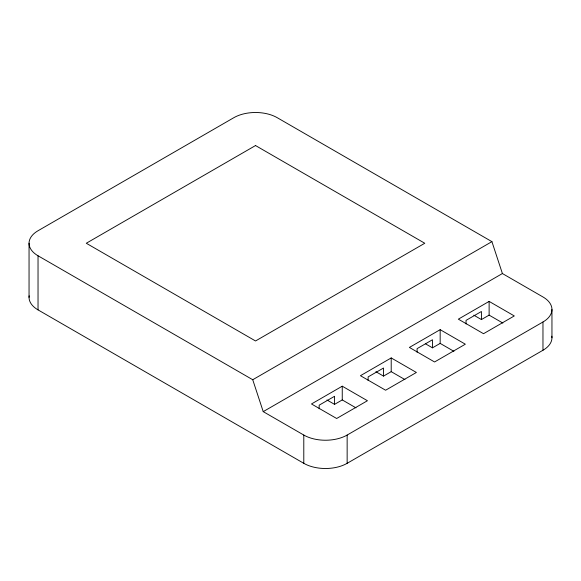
<?xml version="1.0" encoding="UTF-8"?>
<svg xmlns="http://www.w3.org/2000/svg" width="581" height="581" viewBox="0 0 581 581"><rect width="100%" height="100%" fill="white"/><g stroke="black" fill="none" stroke-linecap="round" stroke-linejoin="round"><path stroke-width="0.87" d="M491.918 241.645L277.21 117.682A30.662 17.699 0 0 0 233.852 117.682L38.034 230.744A30.662 17.699 0 0 0 38.034 255.778L252.735 379.734L491.918 241.645L502.405 273.542L542.966 296.964A30.662 17.699 0 0 1 542.966 321.997L542.966 350.256L347.147 463.318A30.662 17.699 0 0 1 303.79 463.318L38.034 309.884A30.662 17.699 0 0 1 29.166 295.823M252.735 379.734L263.222 411.631L502.405 273.542M342.253 386.191L311.481 403.962L336.66 418.494L367.432 400.73L342.253 386.191L342.253 399.924L355.986 407.855M391.209 357.932L360.438 375.696L385.61 390.229L416.388 372.465L391.209 357.932L391.209 371.658L404.942 379.589M440.166 329.667L409.394 347.431L434.566 361.97L465.337 344.199L440.166 329.667L440.166 343.393L453.899 351.323M489.122 301.401L458.344 319.165L483.523 333.705L514.294 315.941L489.122 301.401L489.122 315.127L502.848 323.058M326.936 399.96L334.562 404.361L342.253 399.924M375.892 371.695L383.518 376.103L391.209 371.658M425.604 343.872L432.467 347.837L440.166 343.393M473.798 315.171L481.424 319.572L489.122 315.127M263.222 411.631L303.79 435.053A30.662 17.699 0 0 0 347.147 435.053L542.966 321.997M551.95 309.477L551.95 337.743M481.424 319.572L481.424 311.496L466.042 320.378L466.042 323.966M432.467 347.837L432.467 339.762L417.085 348.644L417.085 352.231M383.518 376.103L383.518 368.027L368.129 376.909L368.129 380.497M347.147 435.053L347.147 463.318M334.562 404.361L334.562 396.286L319.172 405.175L319.172 408.763M303.79 435.053L303.79 463.318M38.034 255.778L38.034 309.884M29.05 243.257L29.05 297.363M551.834 336.203A30.662 17.699 0 0 1 542.966 350.256M255.531 145.548L86.286 243.257L255.531 340.974L424.776 243.257L255.531 145.548"/></g></svg>
